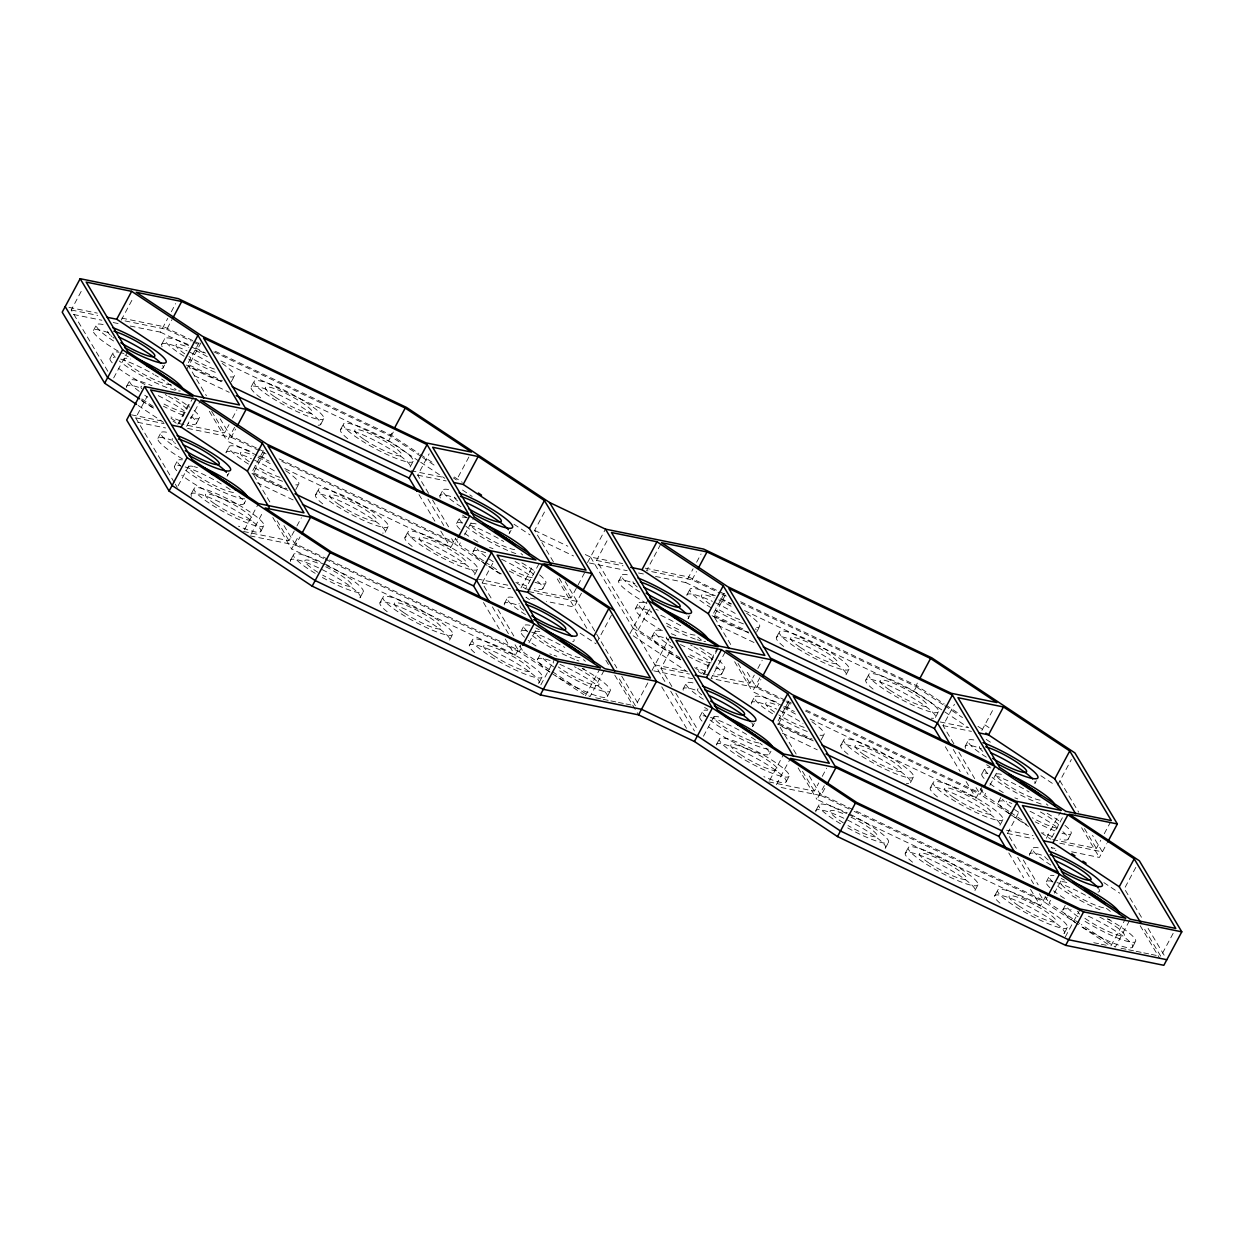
<?xml version="1.0" encoding="UTF-8"?>
<svg xmlns="http://www.w3.org/2000/svg" width="1244" height="1244" viewBox="0 0 1244 1244"><rect width="100%" height="100%" fill="white"/><g stroke="black" fill="none" stroke-linecap="round" stroke-linejoin="round"><path stroke-width="0.75" stroke-dasharray="5 3.75" d="M107.839 371.287L71.219 309.989L82.648 288.655M93.456 330.469L96.457 324.886M121.243 320.159L133.575 297.176M110.094 358.303L113.08 352.721M113.67 377.927L127.759 351.679M126.733 386.138L129.718 380.555M130.185 326.006L160.398 332.132L167.785 318.355M171.299 311.793L175.699 303.583M125.038 320.921L166.743 329.396L172.014 319.553M161.689 344.339L164.69 338.757A39.513 6.655 28.2 0 1 190.037 345.334M174.284 482.47L135.658 417.844L147.103 396.509M163.057 367.866L164.566 365.067M198.978 342.862L187.533 364.197L222.458 380.851M186.32 370.121L200.89 342.955M157.91 438.339L160.911 432.757M177.799 424.251L190.114 401.268M170.988 418.248L179.074 423.613L193.162 397.349M186.584 426.381L199.786 401.75M196.334 423.535L199.32 417.953M174.549 466.173L177.534 460.591M231.291 381.737L234.292 376.154M178.125 485.798L190.441 462.815M191.187 494.008L194.173 488.425M179.074 423.613L224.558 432.865L228.958 424.655M232.488 418.093L236.889 409.882M251.117 386.962L254.103 381.379M256.855 455.257L227.154 441.107L234.556 427.314M187.595 428.402L231.197 437.266L235.598 429.056M226.144 452.194L229.145 446.627M227.512 475.721L229.02 472.938M263.417 450.717L251.988 472.051L286.913 488.705M269.855 501.97L253.03 473.793L264.459 452.458M244.151 503.556L245.643 500.772M244.415 529.835L258.488 503.571M251.039 534.236L263.355 511.253M260.789 531.39L263.775 525.823A39.513 6.655 28.2 0 0 214.435 492.764A39.513 6.655 28.2 0 0 208.712 502.778A39.513 6.655 28.2 0 0 263.775 525.823M320.719 424.359L323.704 418.777A39.513 6.655 28.2 0 0 274.364 385.733A39.513 6.655 28.2 0 0 268.642 395.732A39.513 6.655 28.2 0 0 323.704 418.777M295.745 489.592L298.747 484.009M340.529 429.6L343.515 424.017M243.529 531.483L289.012 540.72L296.056 527.596M296.943 525.948L301.343 517.737M315.556 494.832L318.557 489.25M324.793 564.792L291.609 548.962L299.011 535.184M250.153 535.884L295.652 545.121L300.053 536.926M290.598 560.064L293.6 554.482M421.001 456.377L390.274 435.975L392.031 432.679M419.104 461.213L388.563 440.92L393.306 432.057M410.131 466.982L413.117 461.4A39.513 6.655 28.2 0 0 363.792 428.356A39.513 6.655 28.2 0 0 358.054 438.37A39.513 6.655 28.2 0 0 413.117 461.4M385.173 532.214L388.159 526.647A39.513 6.655 28.2 0 0 338.819 493.588A39.513 6.655 28.2 0 0 333.097 503.602A39.513 6.655 28.2 0 0 388.159 526.647M428.589 493.386L417.704 475.161L429.133 453.827M360.2 597.462L363.201 591.88M404.984 537.455L407.97 531.872M380.011 602.687L383.012 597.104M439.941 495.656L442.942 490.074M468.879 457.03L456.564 480.013L453.329 477.867M456.579 523.491L459.565 517.908M284.798 468.584L450.701 547.671L455.444 538.808M487.057 565.32L454.729 543.83L457.372 538.901M483.527 560.873L459.285 544.748L461.042 541.467M464.556 534.904L474.244 516.851M473.218 551.325L475.457 547.142M474.586 574.852L477.572 569.27A39.513 6.655 28.2 0 0 428.231 536.226A39.513 6.655 28.2 0 0 422.509 546.225A39.513 6.655 28.2 0 0 477.572 569.27M449.613 640.085L452.614 634.502A39.513 6.655 28.2 0 0 403.274 601.458A39.513 6.655 28.2 0 0 397.536 611.457A39.513 6.655 28.2 0 0 452.614 634.502M491.053 597.944L482.143 583.032L492.717 563.33M509.542 533.038L511.051 530.255M469.439 645.309L472.425 639.743M553.424 561.868L534.625 530.395L546.069 509.06M504.395 603.511L507.397 597.929M521.018 587.868L533.334 564.885M515.856 582.347L525.559 588.801L539.647 562.537M542.819 588.707L545.805 583.141M521.034 631.346L524.019 625.763M326.534 565.616L515.156 655.526L520.785 645.03M549.895 672.102L519.183 651.685L521.827 646.771M604.102 670.392L590.014 696.656L523.74 652.618L525.497 649.337M529.011 642.775L536.942 628.002M587.51 562.615L605.47 529.135M537.672 659.18L539.912 654.997M525.559 588.801L571.043 598.037L577.216 586.546M578.087 584.913L586.017 570.141M680.141 657.936L638.11 630.008L596.529 560.422L607.974 539.087M581.461 593.217L574.075 607.01L546.303 601.365M539.041 682.707L542.026 677.125A39.513 6.655 28.2 0 0 492.686 644.081A39.513 6.655 28.2 0 0 486.964 654.095A39.513 6.655 28.2 0 0 542.026 677.125M540.86 684.838L554.933 658.589M618.781 580.901L621.767 575.319M596.84 642.448L611.395 615.282M660.642 544.328L646.569 570.592L692.053 579.828L719.996 593.155M585.457 695.738L600.432 667.826M635.404 608.736L638.405 603.153M629.962 633.647L647.922 600.168M638.11 630.008L649.555 608.674M607.274 696.578L610.26 690.995M652.043 636.57L655.044 631.003M655.495 576.438L685.708 582.565L693.095 568.788M696.624 562.226L701.025 554.015M692.053 579.828L696.453 571.634M687.015 594.772L690 589.189M651.965 670.485L669.039 638.638M647.829 682.925L635.497 705.908L617.677 676.083M671.869 686.501L660.984 668.277L672.429 646.942M688.383 618.299L689.876 615.516M724.288 593.295L712.843 614.629L746.027 630.444M730.71 644.532L713.885 616.371L725.33 595.036M683.236 688.772L686.221 683.189M703.109 674.683L717.197 648.419M694.696 667.608L704.399 674.046L718.472 647.782M725.096 652.198L711.024 678.447L756.507 687.699L784.451 701.025M721.644 673.968L724.646 668.386M699.859 716.606L702.86 711.024M756.616 632.17L759.602 626.587M703.451 736.23L715.766 713.247M716.497 744.441L719.483 738.858M704.399 674.046L749.883 683.298L754.284 675.088M757.798 668.526L762.199 660.315M776.427 637.394L779.413 631.812M782.165 705.69L752.48 691.54L759.866 677.747M756.507 687.699L760.908 679.488M751.469 702.642L754.455 697.06M752.838 726.154L754.331 723.37M788.743 701.149L777.298 722.484L812.223 739.138M796.16 754.051L778.34 724.226L789.784 702.891M769.461 753.988L770.969 751.205M769.725 780.268L783.813 754.004M776.349 784.669L790.438 758.405M786.099 781.823L789.1 776.256A39.513 6.655 28.2 0 0 739.76 743.197A39.513 6.655 28.2 0 0 734.022 753.211A39.513 6.655 28.2 0 0 789.1 776.256M846.029 674.792L849.03 669.21A39.513 6.655 28.2 0 0 799.69 636.166A39.513 6.655 28.2 0 0 793.952 646.165A39.513 6.655 28.2 0 0 849.03 669.21M821.071 740.024L824.057 734.442M865.84 680.033L868.841 674.45M768.839 781.916L814.338 791.153L818.739 782.942M822.253 776.38L826.654 768.17M840.882 745.265L843.867 739.682M846.62 813.545L816.935 799.394L824.321 785.617M781.154 787.468L820.962 795.554L825.363 787.359M815.924 810.497L818.91 804.915A39.513 6.655 28.2 0 1 847.319 812.907M943.076 704.664L915.6 686.408L917.357 683.127M940.184 721.971L968.609 727.74L913.874 691.353L918.632 682.489M935.441 717.415L938.442 711.832A39.513 6.655 28.2 0 0 889.102 678.789A39.513 6.655 28.2 0 0 883.364 688.803A39.513 6.655 28.2 0 0 938.442 711.832M910.484 782.647L913.469 777.08A39.513 6.655 28.2 0 0 864.145 744.021A39.513 6.655 28.2 0 0 858.407 754.035A39.513 6.655 28.2 0 0 913.469 777.08M953.899 743.819L943.014 725.594L954.459 704.259M885.526 847.895L888.511 842.312M930.294 787.887L933.295 782.305M905.337 853.12L908.322 847.537M965.266 746.089L968.252 740.507M981.874 730.446L994.189 707.463M981.889 773.923L984.89 768.341M810.108 719.016L976.011 798.104L981.656 787.607M1009.148 813.592L980.054 794.263L982.682 789.334M1008.853 811.306L984.595 795.196L986.352 791.899M989.882 785.337L999.554 767.284M998.528 801.758L1000.767 797.575M999.896 825.285L1002.897 819.703A39.513 6.655 28.2 0 0 953.557 786.659A39.513 6.655 28.2 0 0 947.819 796.658A39.513 6.655 28.2 0 0 1002.897 819.703M974.938 890.517L977.924 884.935A39.513 6.655 28.2 0 0 928.599 851.891A39.513 6.655 28.2 0 0 922.861 861.89A39.513 6.655 28.2 0 0 977.924 884.935M1016.379 848.377L1007.469 833.464L1018.914 812.13M1036.361 780.688L1034.868 783.471A39.513 6.655 28.2 0 0 1033.717 780.143M994.749 895.758L997.735 890.175M1057.695 785.011L1071.379 759.493M1029.721 853.944L1032.707 848.361M1046.328 838.301L1060.417 812.037M1051.755 837.585L1064.957 812.97M1068.13 839.156L1071.131 833.573M1046.344 881.778L1049.345 876.196M848.361 814.385L1040.466 905.974L1045.224 897.111M1078.455 924.681L1044.509 902.133L1047.137 897.204M1079.761 923.452L1049.05 903.051L1050.807 899.77M1054.337 893.208L1062.252 878.435M1062.982 909.613L1065.222 905.43M1052.766 839.607L1096.368 848.47L1100.769 840.26M1104.283 833.698L1110.441 822.206M1071.613 851.798L1099.401 857.443L1106.787 843.65M1064.351 933.14L1067.352 927.558A39.513 6.655 28.2 0 0 1018.012 894.514A39.513 6.655 28.2 0 0 1012.274 904.528A39.513 6.655 28.2 0 0 1067.352 927.558M1065.299 936.919L1080.259 909.022M1135.834 867.348L1124.389 888.683L1142.163 918.43M1125.742 918.259L1110.783 946.171L1080.072 925.754M1129.412 920.824L1115.324 947.088L1081.378 924.525M1132.584 947.011L1135.585 941.428M1173.139 933.358L1160.823 956.341L1143.003 926.516M68.964 307.377L97.296 313.13M121.834 318.122L163.384 326.566L192.773 340.561M71.219 309.989L97.747 315.385M73.536 314.483L101.852 320.237M113.188 322.538L118.849 323.689M411.064 470.761L445.181 477.696M131.491 414.843L161.129 420.861M135.658 417.844L164.099 423.629M417.704 475.161L446.129 480.946M137.773 422.307L165.545 427.952M585.271 554.544L590.511 557.032L622.606 563.563M645.263 568.166L688.694 576.998L718.083 590.993M596.529 560.422L623.057 565.818M589.407 563.003L627.178 570.669M638.499 572.971L644.159 574.137M477.416 579.004L507.739 585.178M528.918 591.631L577.076 601.427M482.143 583.032L510.584 588.801M535.184 599.095L525.917 597.213L530.706 600.401M654.966 664.902L686.455 671.293M660.984 668.277L689.409 674.061M943.014 725.594L971.44 731.379M653.815 670.858L692.721 678.757M595.705 697.806L601.381 698.972M603.278 699.346L608.969 700.512M610.866 700.885L616.542 702.051M618.439 702.44L624.13 703.591M626.027 703.98L631.719 705.13M1006.52 830.214L1033.064 835.61M1059.795 843.199L1102.386 851.86L1092.512 835.346M1007.469 833.464L1033.997 838.86M1054.943 848.408L1051.242 847.646L1056.016 850.834M1093.725 942.703L1099.416 943.854M1101.298 944.243L1106.989 945.393M1121.015 948.239L1126.706 949.405M1128.603 949.778L1134.279 950.945M1136.176 951.333L1141.868 952.484M1143.765 952.873L1149.44 954.024M1151.338 954.412L1157.029 955.563M194.499 341.385L201.419 344.681M215.243 351.274L391.549 435.338L418.886 453.485M719.809 591.817L725.003 594.29M740.553 601.707L916.875 685.771L944.196 703.917M166.743 329.396L191.187 341.058M192.929 341.882L199.926 345.226M213.89 351.881L390.274 435.975M721.738 593.994L726.978 596.482M740.957 603.153L915.6 686.408M160.398 332.132L189.772 346.143M191.498 346.967L205.338 353.56M220.888 360.978L388.563 440.92M685.708 582.565L713.372 595.752M720.276 599.048L730.648 603.993M744.487 610.586L913.874 691.353M534.625 530.395L567.808 546.209M221.759 381.752L188.575 365.938L206.395 395.763M713.885 616.371L748.81 633.025M540.362 540.145L573.546 555.959M194.313 375.672L229.238 392.327M717.881 625.281L754.548 642.759M256.342 448.011L230.156 435.524L220.25 418.948M258.099 448.851L265.081 452.178M279.045 458.834L453.687 542.089L450.717 537.113M785.151 700.108L755.466 685.957L745.576 669.381M786.908 700.947L792.148 703.435M806.112 710.106L979.012 792.521L976.042 787.561M231.197 437.266L266.123 453.92M281.844 461.4L454.729 543.83M786.192 701.849L791.433 704.353M805.412 711.008L980.054 794.263M258.596 456.097L269.077 461.089M783.907 706.53L794.387 711.521M253.03 473.793L287.955 490.447M778.34 724.226L813.265 740.88M257.01 482.703L293.693 500.197M782.336 733.136L817.261 749.79M327.794 559.209L294.61 543.379L283.71 525.155M329.536 560.033L518.142 649.959L514.192 643.319M295.652 545.121L323.58 558.447M325.337 559.271L519.183 651.685M820.962 795.554L852.404 810.544M854.146 811.383L1044.509 902.133M984.875 724.863L991.499 729.264M945.813 704.99L960.275 714.6M977.955 726.356L984.393 730.632M944.694 705.737L962.483 717.555M986.212 739.418L992.65 743.679M1040.87 775.727L1053.73 784.28M1010.47 812.379L1025.009 822.035M1041.181 832.78L1050.885 839.234M1010.766 814.68L1028.539 826.482M1103.863 882.618L1119.802 893.208M420.488 454.558L434.949 464.167M454.247 476.996L462.286 482.33M422.602 457.45L437.157 467.122M420.705 462.27L444.823 478.302M462.504 490.043L472.16 496.449M513.943 524.222L530.022 534.904M632.947 628.064L680.795 659.849M698.335 671.511L701.523 673.626M633.149 635.762L687.372 671.791M485.144 561.946L499.699 571.602M488.674 566.393L501.612 574.977M580.139 633.243L596.078 643.832M141.894 398.904L153.214 406.43M141.116 399.884L153.883 408.359M173.009 421.078L176.197 423.193M551.512 673.175L583.856 694.65M138.131 405.466L163.648 422.416M1059.935 780.828L1078.704 812.208M1148.088 928.335L1164.866 956.418M1084.488 828.597L1096.368 848.47M1081.627 827.711L1099.401 857.443M1140.157 925.66L1159.906 958.689M958.86 752.107L974.69 778.62M980.63 788.556L984.595 795.196M1023.314 859.977L1038.165 884.826M1045.084 896.426L1049.05 903.051M953.262 749.448L968.112 774.297M1017.716 857.303L1033.562 883.815M1039.502 893.752L1043.467 900.392L819.92 793.812L808.04 773.939M945.331 746.742L960.181 771.591M966.121 781.543L976.011 798.104M1008.791 852.949L1023.641 877.798M1030.576 889.398L1040.466 905.974M738.003 663.41L749.883 683.298M802.458 771.28L814.338 791.153M734.66 661.715L752.48 691.54M798.119 767.921L816.935 799.394M675.834 693.141L697.62 729.59M590.511 557.032L665.82 683.065M670.687 691.197L694.447 730.974M661.746 686.843L686.517 728.3M565.227 581.601L616.853 667.997M621.72 676.161L639.54 705.986M559.162 578.149L571.043 598.037M557.296 578.927L587.059 628.733M605.859 660.206L609.824 666.831M614.769 675.119L638.53 714.865M432.554 500.026L449.379 528.187M455.32 538.123L459.285 544.748M497.989 609.544L513.834 636.042M519.774 645.994L523.74 652.618M427.952 499.015L443.797 525.528M492.406 606.87L509.231 635.046M419.01 494.646L434.856 521.158M440.796 531.11L450.701 547.671M483.465 602.516L499.31 629.029M505.251 638.965L515.156 655.526M211.698 411.313L224.558 432.865M277.132 520.832L289.012 540.72M209.334 411.282L227.154 441.107M272.809 517.488L291.609 548.962M175.264 484.118L177.254 487.43M746.587 613.261A39.513 6.655 28.2 0 1 755.512 627.349M743.399 623.866A39.513 6.655 28.2 0 1 713.947 609.42M711.35 607.881A39.513 6.655 28.2 0 1 689.907 589.407A39.513 6.655 28.2 0 1 715.347 595.767M720.882 598.38A39.513 6.655 28.2 0 1 731.519 603.978M811.912 721.722A39.513 6.655 28.2 0 1 819.423 735.142M807.263 731.503A39.513 6.655 28.2 0 1 778.402 717.29M772.555 713.729A39.513 6.655 28.2 0 1 754.517 696.951A39.513 6.655 28.2 0 1 779.801 703.622M785.337 706.25A39.513 6.655 28.2 0 1 792.801 710.106M850.429 814.431A39.513 6.655 28.2 0 1 888.62 842.032A39.513 6.655 28.2 0 1 847.009 827.524M840.509 823.761A39.513 6.655 28.2 0 1 818.941 804.884M325.119 563.998A39.513 6.655 28.2 0 1 363.248 591.755A39.513 6.655 28.2 0 1 319.926 576.112M315.198 573.328A39.513 6.655 28.2 0 1 293.615 554.435A39.513 6.655 28.2 0 1 321.994 562.475M285.731 470.698A39.513 6.655 28.2 0 1 294.097 484.709M282.543 481.304A39.513 6.655 28.2 0 1 253.076 466.858M248.458 464.059A39.513 6.655 28.2 0 1 229.052 446.798A39.513 6.655 28.2 0 1 252.719 452.396M260.012 455.817A39.513 6.655 28.2 0 1 267.491 459.674M325.741 566.766A26.653 4.494 28.2 0 1 351.928 585.675A26.653 4.494 28.2 0 1 322.678 575.148M317.951 572.333A26.653 4.494 28.2 0 1 304.858 560.686A26.653 4.494 28.2 0 1 320.828 564.465M233.499 492.468A26.653 4.494 28.2 0 1 200.408 477.494A26.653 4.494 28.2 0 1 192.898 466.36M193.893 466.593A26.653 4.494 28.2 0 1 197.438 467.651M175.482 443.61A26.653 4.494 28.2 0 1 174.673 442.88M173.958 442.18A26.653 4.494 28.2 0 1 173.367 441.527M172.512 440.392A26.653 4.494 28.2 0 1 172.465 438.572M523.911 610.384A26.653 4.494 28.2 0 1 519.308 603.573M579.984 657.641A26.653 4.494 28.2 0 1 544.794 641.298A26.653 4.494 28.2 0 1 542.664 632.418M577.854 668.494A26.653 4.494 28.2 0 1 596.607 685.475A26.653 4.494 28.2 0 1 558.276 666.908M553.72 663.036A26.653 4.494 28.2 0 1 553.113 662.383M574.495 666.722A26.653 4.494 28.2 0 1 576.174 667.593M280.102 477.369A26.653 4.494 28.2 0 1 255.036 465.411M249.235 461.695A26.653 4.494 28.2 0 1 253.263 455.273M257.99 457.326A26.653 4.494 28.2 0 1 272.856 465.225M457.512 500.928A26.653 4.494 28.2 0 1 454.278 496.123M514.721 549.692A26.653 4.494 28.2 0 1 480.339 533.427A26.653 4.494 28.2 0 1 477.027 524.191M532.152 577.62A26.653 4.494 28.2 0 1 508.609 568.244M515.063 561.542A26.653 4.494 28.2 0 1 533.349 574.355M184.874 412.339A26.653 4.494 28.2 0 1 162.124 403.072M141.692 388.75A26.653 4.494 28.2 0 1 141.629 386.2M165.234 394.55A26.653 4.494 28.2 0 1 166.914 395.452M168.578 396.354A26.653 4.494 28.2 0 1 186.864 409.167M171.128 384.303A26.653 4.494 28.2 0 1 137.446 370.572A26.653 4.494 28.2 0 1 130.542 359.018M114.075 338.197A26.653 4.494 28.2 0 1 112.971 337.342M111.944 336.533A26.653 4.494 28.2 0 1 111.027 335.756M110.218 335.009A26.653 4.494 28.2 0 1 107.668 331.246M214.388 369.095A26.653 4.494 28.2 0 1 189.041 356.608M184.781 353.825A26.653 4.494 28.2 0 1 188.808 347.418M195.168 350.233A26.653 4.494 28.2 0 1 208.401 357.355M739.713 619.528A26.653 4.494 28.2 0 1 715.891 607.989M710.106 604.257A26.653 4.494 28.2 0 1 714.134 597.851M718.845 599.903A26.653 4.494 28.2 0 1 733.711 607.787M982.838 751.36A26.653 4.494 28.2 0 1 979.868 748.142M979.619 747.66A26.653 4.494 28.2 0 1 979.588 746.556M1040.046 800.125A26.653 4.494 28.2 0 1 1004.981 783.409A26.653 4.494 28.2 0 1 1003.519 774.981M1057.478 828.053A26.653 4.494 28.2 0 1 1032.256 817.774M1040.388 811.974A26.653 4.494 28.2 0 1 1059.142 825.378M710.993 662.865A26.653 4.494 28.2 0 1 687.45 653.504M670.532 642.635A26.653 4.494 28.2 0 1 669.614 641.857M668.806 641.111A26.653 4.494 28.2 0 1 666.955 636.633M690.544 644.983A26.653 4.494 28.2 0 1 692.239 645.885M693.903 646.787A26.653 4.494 28.2 0 1 712.174 659.615M695.054 635.062A26.653 4.494 28.2 0 1 664.296 621.953M651.467 612.592A26.653 4.494 28.2 0 1 649.974 608.969M655.852 609.451A26.653 4.494 28.2 0 1 658.309 610.229M637.27 586.966A26.653 4.494 28.2 0 1 634.829 584.758M634.222 584.105A26.653 4.494 28.2 0 1 632.994 581.679M804.153 727.382A26.653 4.494 28.2 0 1 778.806 714.911M774.561 712.128A26.653 4.494 28.2 0 1 778.588 705.706M783.3 707.758A26.653 4.494 28.2 0 1 796.58 714.709M758.809 742.901A26.653 4.494 28.2 0 1 723.619 726.543A26.653 4.494 28.2 0 1 721.489 717.664M701.725 694.821A26.653 4.494 28.2 0 1 698.677 691.959M698.195 691.369A26.653 4.494 28.2 0 1 698.133 688.834M1048.21 860.008A26.653 4.494 28.2 0 1 1045.084 853.897M1103.599 907.825A26.653 4.494 28.2 0 1 1069.436 891.264A26.653 4.494 28.2 0 1 1066.792 882.494M1099.805 917.155A26.653 4.494 28.2 0 1 1122.617 935.939A26.653 4.494 28.2 0 1 1083.602 917.341M1079.745 914.153A26.653 4.494 28.2 0 1 1078.439 912.816M1077.584 911.681A26.653 4.494 28.2 0 1 1077.335 911.183M851.067 817.199A26.653 4.494 28.2 0 1 877.253 836.108A26.653 4.494 28.2 0 1 848.004 825.581M843.261 822.766A26.653 4.494 28.2 0 1 830.168 811.119A26.653 4.494 28.2 0 1 846.138 814.898M222.147 363.435A39.513 6.655 28.2 0 1 229.642 376.839M215.305 372.345A39.513 6.655 28.2 0 1 188.621 358.987M184.003 356.204A39.513 6.655 28.2 0 1 164.674 338.772M195.557 347.947A39.513 6.655 28.2 0 1 205.509 353.156M180.256 390.989A39.513 6.655 28.2 0 1 178.607 390.88M175.233 390.243A39.513 6.655 28.2 0 1 119.284 360.962M115.257 357.261A39.513 6.655 28.2 0 1 119.066 352.27M121.259 352.783A39.513 6.655 28.2 0 1 123.933 353.56M113.577 340.949A39.513 6.655 28.2 0 1 104.62 324.948M194.126 410.551A39.513 6.655 28.2 0 1 190.239 417.642M183.117 415.232A39.513 6.655 28.2 0 1 163.462 406.228M147.818 397.24A39.513 6.655 28.2 0 1 144.739 395.234M139.25 391.393A39.513 6.655 28.2 0 1 146.512 383.51M148.705 384.38A39.513 6.655 28.2 0 1 151.986 385.749M174.626 397.287A39.513 6.655 28.2 0 1 189.974 407.254M539.616 574.899A39.513 6.655 28.2 0 1 534.967 582.301M529.602 580.419A39.513 6.655 28.2 0 1 507.692 570.218M493.324 561.79A39.513 6.655 28.2 0 1 488.348 558.463M485.735 556.581A39.513 6.655 28.2 0 1 477.183 548.853M489.545 547.407A39.513 6.655 28.2 0 1 493.013 548.682M521.874 562.894A39.513 6.655 28.2 0 1 534.687 571.136M461.042 506.743A39.513 6.655 28.2 0 1 448.913 489.623M515.84 553.627A39.513 6.655 28.2 0 1 465.769 526.15M462.146 522.869A39.513 6.655 28.2 0 1 467.744 517.971M582.161 668.386A39.513 6.655 28.2 0 1 608.16 691.851A39.513 6.655 28.2 0 1 557.779 669.661M553.673 666.924A39.513 6.655 28.2 0 1 541.093 655.915M549.739 653.909A39.513 6.655 28.2 0 1 551.496 654.437M554 655.277A39.513 6.655 28.2 0 1 556.861 656.319M525.497 614.614A39.513 6.655 28.2 0 1 515.56 597.991M578.927 660.999A39.513 6.655 28.2 0 1 576.827 660.222M574.65 659.351A39.513 6.655 28.2 0 1 530.224 634.005M527.658 631.765A39.513 6.655 28.2 0 1 530.006 625.312M179.012 449.426A39.513 6.655 28.2 0 1 169.993 433.067M244.602 498.86A39.513 6.655 28.2 0 1 184.75 469.641M181.064 466.469A39.513 6.655 28.2 0 1 182.184 459.891M703.342 699.237A39.513 6.655 28.2 0 1 695.303 683.5M768.372 749.183A39.513 6.655 28.2 0 1 710.06 720.074M706.483 717.01A39.513 6.655 28.2 0 1 707.494 710.324M1107.487 918.818A39.513 6.655 28.2 0 1 1133.471 942.299A39.513 6.655 28.2 0 1 1083.104 920.094M1078.128 916.75A39.513 6.655 28.2 0 1 1066.403 906.347M1050.807 865.046A39.513 6.655 28.2 0 1 1040.886 848.424M1099.96 909.784A39.513 6.655 28.2 0 1 1057.042 885.65M1052.968 882.198A39.513 6.655 28.2 0 1 1053.979 875.512M1064.926 825.332A39.513 6.655 28.2 0 1 1062.034 833.262M1054.912 830.852A39.513 6.655 28.2 0 1 1035.272 821.849M1018.649 812.223A39.513 6.655 28.2 0 1 1013.673 808.895M1011.061 807.014A39.513 6.655 28.2 0 1 1002.493 799.286M1014.855 797.839A39.513 6.655 28.2 0 1 1017.732 798.897M1047.184 813.327A39.513 6.655 28.2 0 1 1060.012 821.584M986.352 757.176A39.513 6.655 28.2 0 1 977.349 740.818M1041.15 804.059A39.513 6.655 28.2 0 1 992.09 777.391M987.472 773.302A39.513 6.655 28.2 0 1 990.862 767.89M718.441 660.144A39.513 6.655 28.2 0 1 715.549 668.075M708.427 665.664A39.513 6.655 28.2 0 1 686.533 655.464M673.144 647.673A39.513 6.655 28.2 0 1 663.207 631.066M671.247 633.709A39.513 6.655 28.2 0 1 677.296 636.197M699.937 647.72A39.513 6.655 28.2 0 1 713.527 656.397M639.867 592.004A39.513 6.655 28.2 0 1 629.946 575.381M705.581 641.422A39.513 6.655 28.2 0 1 703.917 641.329M700.543 640.676A39.513 6.655 28.2 0 1 697.169 639.711M695.287 639.105A39.513 6.655 28.2 0 1 666.504 625.779M656.505 619.839A39.513 6.655 28.2 0 1 647.486 603.48M662.368 630.708A39.513 6.655 28.2 0 1 635.746 610.882A39.513 6.655 28.2 0 1 651.623 611.457M660.751 615.313A39.513 6.655 28.2 0 1 683.671 627.442M697.806 637.083A39.513 6.655 28.2 0 1 701.492 640.24M687.948 615.982A39.513 6.655 28.2 0 1 687.885 618.781M646.88 603.527A39.513 6.655 28.2 0 1 619.217 583.218A39.513 6.655 28.2 0 1 634.984 583.623M716.451 666.566A39.513 6.655 28.2 0 1 713.465 673.906M705.441 671.247A39.513 6.655 28.2 0 1 696.298 667.406M680.141 659.196A39.513 6.655 28.2 0 1 652.478 638.887A39.513 6.655 28.2 0 1 668.246 639.292M680.452 644.579A39.513 6.655 28.2 0 1 709.5 661.248M1003.239 792.599A39.513 6.655 28.2 0 1 996.91 788.603M994.049 786.643A39.513 6.655 28.2 0 1 989.104 782.974M984.066 778.449A39.513 6.655 28.2 0 1 987.876 773.473M995.231 775.587A39.513 6.655 28.2 0 1 1029.052 791.962M1046.297 803.919A39.513 6.655 28.2 0 1 1047.977 805.428M989.96 766.755A39.513 6.655 28.2 0 1 986.616 764.765M965.702 748.39A39.513 6.655 28.2 0 1 981.469 748.81M1062.936 831.754A39.513 6.655 28.2 0 1 1059.95 839.094M1051.926 836.434A39.513 6.655 28.2 0 1 1042.783 832.578M1026.627 824.368A39.513 6.655 28.2 0 1 1013.549 816.437M1010.672 814.478A39.513 6.655 28.2 0 1 1006.707 801.82M1009.179 802.535A39.513 6.655 28.2 0 1 1011.87 803.422M1030.048 811.275A39.513 6.655 28.2 0 1 1055.985 826.436M1109.975 919.627A39.513 6.655 28.2 0 1 1107.782 919.114M1064.46 898.463A39.513 6.655 28.2 0 1 1053.559 890.844M1049.874 887.672A39.513 6.655 28.2 0 1 1052.331 881.327M1056.996 882.556A39.513 6.655 28.2 0 1 1090.133 897.857M1106.414 908.338A39.513 6.655 28.2 0 1 1110.752 911.774M1098.887 889.025A39.513 6.655 28.2 0 1 1097.986 892.119M1064.553 880.177A39.513 6.655 28.2 0 1 1061.21 878.419M1029.721 855.359A39.513 6.655 28.2 0 1 1043.047 855.608M1088.329 916.19A39.513 6.655 28.2 0 1 1132.522 947.104A39.513 6.655 28.2 0 1 1081.083 926.298M1075.127 922.333A39.513 6.655 28.2 0 1 1071.162 909.675M765.946 748.111A39.513 6.655 28.2 0 1 753.289 751.283A39.513 6.655 28.2 0 1 707.074 725.656M702.036 721.131A39.513 6.655 28.2 0 1 705.846 716.155M710.511 717.384A39.513 6.655 28.2 0 1 748.126 735.313M751.36 737.319A39.513 6.655 28.2 0 1 757.316 741.268M759.928 743.166A39.513 6.655 28.2 0 1 762.261 744.938M751.687 722.826A39.513 6.655 28.2 0 1 752.34 726.636M707.929 709.438A39.513 6.655 28.2 0 1 704.571 707.447M683.236 690.187A39.513 6.655 28.2 0 1 696.562 690.436M716.342 745.078A39.513 6.655 28.2 0 1 747.006 753.46A39.513 6.655 28.2 0 1 785.213 778.837A39.513 6.655 28.2 0 1 763.847 776.629M999.943 903.144A39.513 6.655 28.2 0 1 1023.159 903.75A39.513 6.655 28.2 0 1 1063.853 933.622M847.444 820.014A39.513 6.655 28.2 0 1 882.991 848.766M815.909 811.912A39.513 6.655 28.2 0 1 844.334 818.49M912.536 862.185A39.513 6.655 28.2 0 1 932.036 860.319A39.513 6.655 28.2 0 1 974.441 890.999M937.509 796.938A39.513 6.655 28.2 0 1 956.994 795.072A39.513 6.655 28.2 0 1 999.414 825.752M810.419 739.247A39.513 6.655 28.2 0 1 777.282 723.961M751.469 704.057A39.513 6.655 28.2 0 1 776.816 709.204M779.879 710.635A39.513 6.655 28.2 0 1 802.971 723.355M848.081 754.315A39.513 6.655 28.2 0 1 850.647 745.762A39.513 6.655 28.2 0 1 896.426 768.621A39.513 6.655 28.2 0 1 906.394 783.425M873.055 689.083A39.513 6.655 28.2 0 1 875.605 680.53A39.513 6.655 28.2 0 1 921.384 703.389A39.513 6.655 28.2 0 1 931.352 718.192M748.437 632.107A39.513 6.655 28.2 0 1 711.708 615.453M686.859 595.409A39.513 6.655 28.2 0 1 712.361 601.334M715.424 602.765A39.513 6.655 28.2 0 1 735.266 613.479M755.466 628.826A39.513 6.655 28.2 0 1 756.181 629.853M783.642 646.46A39.513 6.655 28.2 0 1 804.837 645.403A39.513 6.655 28.2 0 1 844.692 675.57M238.957 496.154A39.513 6.655 28.2 0 1 229.409 501.394A39.513 6.655 28.2 0 1 181.748 475.224M176.71 470.698A39.513 6.655 28.2 0 1 180.52 465.707M185.185 466.951A39.513 6.655 28.2 0 1 222.8 484.88M226.05 486.886A39.513 6.655 28.2 0 1 232.006 490.836M227.528 474.306A39.513 6.655 28.2 0 1 227.03 476.203M182.604 459.005A39.513 6.655 28.2 0 1 158.346 440.64A39.513 6.655 28.2 0 1 171.252 440.003M191.016 494.646A39.513 6.655 28.2 0 1 221.696 503.027A39.513 6.655 28.2 0 1 259.903 528.405A39.513 6.655 28.2 0 1 238.521 526.196M191.607 496.309A39.513 6.655 28.2 0 1 191.172 495.423M584.664 669.194A39.513 6.655 28.2 0 1 582.456 668.681M536.055 646.025A39.513 6.655 28.2 0 1 528.249 640.411M524.548 637.239A39.513 6.655 28.2 0 1 527.005 630.895M531.67 632.123A39.513 6.655 28.2 0 1 564.823 647.424M583.42 659.678A39.513 6.655 28.2 0 1 585.442 661.341M574.013 639.494A39.513 6.655 28.2 0 1 572.66 641.671M539.227 629.744A39.513 6.655 28.2 0 1 535.884 627.987M504.395 604.926A39.513 6.655 28.2 0 1 520.598 606.232M559.924 664.374A39.513 6.655 28.2 0 1 607.352 696.407A39.513 6.655 28.2 0 1 555.773 675.865M549.817 671.9A39.513 6.655 28.2 0 1 550.999 660.844M477.929 542.166A39.513 6.655 28.2 0 1 471.6 538.17M468.724 536.211A39.513 6.655 28.2 0 1 463.794 532.541M460.093 529.369A39.513 6.655 28.2 0 1 462.55 523.024M469.921 525.155A39.513 6.655 28.2 0 1 503.742 541.529M520.987 553.487A39.513 6.655 28.2 0 1 522.667 554.995M509.558 531.623A39.513 6.655 28.2 0 1 509.06 533.52M466.904 517.628A39.513 6.655 28.2 0 1 462.395 515M440.376 497.958A39.513 6.655 28.2 0 1 456.159 498.362M537.61 581.321A39.513 6.655 28.2 0 1 534.64 588.645M526.616 586.002A39.513 6.655 28.2 0 1 517.473 582.145M501.301 573.935A39.513 6.655 28.2 0 1 488.239 566.004M485.362 564.045A39.513 6.655 28.2 0 1 486.544 552.989M501.627 559.318A39.513 6.655 28.2 0 1 530.675 575.988M191.125 416.134A39.513 6.655 28.2 0 1 188.155 423.473M180.131 420.814A39.513 6.655 28.2 0 1 170.988 416.973M153.681 408.11A39.513 6.655 28.2 0 1 141.754 400.817M126.717 387.553A39.513 6.655 28.2 0 1 140.059 387.817M158.252 395.654A39.513 6.655 28.2 0 1 184.174 410.815M162.637 365.549A39.513 6.655 28.2 0 1 161.736 368.644M128.287 356.701A39.513 6.655 28.2 0 1 124.944 354.944M118.149 351.15A39.513 6.655 28.2 0 1 93.611 332.272A39.513 6.655 28.2 0 1 109.674 333.19M144.926 384.536A39.513 6.655 28.2 0 1 117.309 367.369M112.271 362.844A39.513 6.655 28.2 0 1 114.184 357.541M120.73 359.081A39.513 6.655 28.2 0 1 153.883 374.382M155.002 375.019A39.513 6.655 28.2 0 1 158.346 377.01M161.596 379.031A39.513 6.655 28.2 0 1 164.674 381.022M167.551 382.981A39.513 6.655 28.2 0 1 176.181 389.807M260.649 397.8A39.513 6.655 28.2 0 1 258.519 386.837A39.513 6.655 28.2 0 1 303.66 408.359A39.513 6.655 28.2 0 1 318.184 425.23M220.655 380.959A39.513 6.655 28.2 0 1 186.382 365.021M162.124 346.656A39.513 6.655 28.2 0 1 161.689 345.754M161.533 344.977A39.513 6.655 28.2 0 1 187.035 350.901M190.099 352.332A39.513 6.655 28.2 0 1 209.956 363.046M347.729 438.65A39.513 6.655 28.2 0 1 368.939 437.593A39.513 6.655 28.2 0 1 408.794 467.76M412.184 546.505A39.513 6.655 28.2 0 1 431.668 544.639A39.513 6.655 28.2 0 1 474.088 575.319M285.109 488.814A39.513 6.655 28.2 0 1 251.972 473.529M225.988 452.832A39.513 6.655 28.2 0 1 251.49 458.772M254.553 460.202A39.513 6.655 28.2 0 1 274.411 470.901M322.771 503.882A39.513 6.655 28.2 0 1 324.513 495.096A39.513 6.655 28.2 0 1 369.126 516.882A39.513 6.655 28.2 0 1 382.623 533.085M474.633 652.711A39.513 6.655 28.2 0 1 499.575 654.142A39.513 6.655 28.2 0 1 537.703 683.485M322.118 569.581A39.513 6.655 28.2 0 1 357.666 598.333M290.598 561.479A39.513 6.655 28.2 0 1 319.008 568.057M387.226 611.753A39.513 6.655 28.2 0 1 406.71 609.887A39.513 6.655 28.2 0 1 449.131 640.551M404.005 612.779A26.653 4.494 28.2 0 0 441.278 628.453A26.653 4.494 28.2 0 0 408.156 606.186A26.653 4.494 28.2 0 0 404.005 612.779M493.417 655.417A26.653 4.494 28.2 0 0 530.69 671.076A26.653 4.494 28.2 0 0 497.569 648.808A26.653 4.494 28.2 0 0 493.417 655.417M215.165 504.1A26.653 4.494 28.2 0 0 252.439 519.759A26.653 4.494 28.2 0 0 219.317 497.491A26.653 4.494 28.2 0 0 215.165 504.1M428.962 547.547A26.653 4.494 28.2 0 0 466.236 563.221A26.653 4.494 28.2 0 0 433.114 540.953A26.653 4.494 28.2 0 0 428.962 547.547M339.55 504.924A26.653 4.494 28.2 0 0 376.823 520.583A26.653 4.494 28.2 0 0 343.702 498.315A26.653 4.494 28.2 0 0 339.55 504.924M364.508 439.692A26.653 4.494 28.2 0 0 401.781 455.351A26.653 4.494 28.2 0 0 368.659 433.083A26.653 4.494 28.2 0 0 364.508 439.692M275.095 397.069A26.653 4.494 28.2 0 0 312.368 412.728A26.653 4.494 28.2 0 0 279.247 390.46A26.653 4.494 28.2 0 0 275.095 397.069M889.833 690.125A26.653 4.494 28.2 0 0 927.107 705.783A26.653 4.494 28.2 0 0 893.969 683.516A26.653 4.494 28.2 0 0 889.833 690.125M800.421 647.502A26.653 4.494 28.2 0 0 837.694 663.161A26.653 4.494 28.2 0 0 804.557 640.893A26.653 4.494 28.2 0 0 800.421 647.502M954.288 797.979A26.653 4.494 28.2 0 0 991.561 813.654A26.653 4.494 28.2 0 0 958.424 791.386A26.653 4.494 28.2 0 0 954.288 797.979M864.86 755.357A26.653 4.494 28.2 0 0 902.149 771.016A26.653 4.494 28.2 0 0 869.012 748.748A26.653 4.494 28.2 0 0 864.86 755.357M740.491 754.533A26.653 4.494 28.2 0 0 777.764 770.192A26.653 4.494 28.2 0 0 744.627 747.924A26.653 4.494 28.2 0 0 740.491 754.533M929.315 863.227A26.653 4.494 28.2 0 0 966.604 878.886A26.653 4.494 28.2 0 0 933.466 856.618A26.653 4.494 28.2 0 0 929.315 863.227M1018.743 905.85A26.653 4.494 28.2 0 0 1056.016 921.509A26.653 4.494 28.2 0 0 1022.879 899.241A26.653 4.494 28.2 0 0 1018.743 905.85"/><path stroke-width="1.5" d="M1107.673 842.017L1117.345 823.963L1074.909 752.931L931.834 657.858L703.669 549.086L605.47 529.135L549.584 502.498L406.508 407.426L178.343 298.653L80.16 278.703L62.2 312.182L104.651 383.214L136.529 404.409M107.217 317.313L116.703 319.226L131.662 291.329L197.936 335.367L239.532 404.953L194.033 395.716L127.759 351.679L86.178 282.093L131.662 291.329M104.651 383.214L122.596 349.735L80.16 278.703M172.9 317.92L181.702 301.499L405.233 408.063L471.523 452.101L426.023 442.864L202.492 336.3L136.202 292.262L181.702 301.499M122.596 349.735L192.758 396.354L144.599 386.557L126.655 420.037L169.091 491.069L312.166 586.142L540.331 694.914L638.53 714.865L694.416 741.502L837.492 836.574L1065.657 945.347L1163.84 965.297L1181.8 931.818L1139.349 860.786L1069.187 814.167L1117.345 823.963M203.767 398.064L182.977 363.264L197.936 335.367M171.672 425.168L181.157 427.096L196.117 399.184L262.391 443.237L303.971 512.823L258.488 503.571L192.214 459.534L150.633 389.947L196.117 399.184M169.091 491.069L187.051 457.59L144.599 386.557M237.355 425.775L246.156 409.354L469.688 515.933L535.977 559.971L490.478 550.719L266.947 444.155L200.657 400.117L246.156 409.354M269.217 507.583L247.432 471.134L262.391 443.237M301.81 533.629L310.611 517.224L534.142 623.788L600.432 667.826L554.933 658.589L331.402 552.009L265.112 507.972L310.611 517.224M394.675 427.765L405.233 408.063M312.166 586.142L330.127 552.647L187.051 457.59M417.035 491.333L409.12 478.085L427.065 444.606L203.534 338.026L245.115 407.628L468.646 514.192L427.065 444.606M453.702 482.485L463.188 484.414L478.147 456.517L544.421 500.554L586.017 570.141L540.518 560.888L474.244 516.851L432.663 447.265L478.147 456.517M458.258 537.268L469.688 515.933M480.495 597.54L473.575 585.94L491.52 552.46L267.989 445.896L309.569 515.482L533.101 622.047L491.52 552.46M551.247 564.9L529.462 528.451L544.421 500.554M516.26 589.967L527.643 592.268L542.602 564.372L608.876 608.409L650.457 677.996L604.973 668.759L538.699 624.721L497.118 555.119L542.602 564.372M522.698 645.123L534.142 623.788M583.234 589.936L592.035 573.515L543.877 563.734L614.038 610.353M540.331 694.914L558.292 661.435L656.49 681.385L712.361 708.023L855.437 803.08L1083.602 911.868L1181.8 931.818M614.707 671.107L593.917 636.306L608.876 608.409M630.646 567.357L642.013 569.659L656.972 541.762L723.262 585.8L764.842 655.386L719.359 646.149L653.069 602.112L611.488 532.525L656.972 541.762M698.211 568.352L707.012 551.932L930.559 658.496L996.833 702.533L951.349 693.297L727.802 586.733L661.528 542.695L707.012 551.932M638.53 714.865L656.49 681.385L549.584 502.498M729.093 648.497L708.303 613.712L723.262 585.8M695.101 675.212L706.468 677.529L721.427 649.632L787.716 693.67L829.297 763.256L783.813 754.004L717.524 709.966L675.943 640.38L721.427 649.632M694.416 741.502L712.361 708.023L605.47 529.135M762.665 676.207L771.467 659.802L995.013 766.366L1061.287 810.404L1015.804 801.152L792.257 694.587L725.983 650.55L771.467 659.802M793.548 756.368L772.757 721.567L787.716 693.67M827.12 784.062L835.921 767.657L1059.468 874.221L1125.742 918.259L1080.259 909.022L856.712 802.458L790.438 758.405L835.921 767.657M920 678.198L930.559 658.496M837.492 836.574L855.437 803.08M941.366 740.118L934.431 728.517L952.391 695.038L728.844 588.474L770.425 658.06L993.972 764.625L952.391 695.038M1003.457 706.95L957.973 697.697L999.554 767.284L1065.844 811.321L1111.327 820.574L1069.747 750.987L1003.457 706.95L988.498 734.846L979.028 732.918M984.455 786.053L995.013 766.366M1006.8 849.636L998.885 836.372L1016.846 802.893L793.299 696.329L834.879 765.915L1058.426 872.479L1016.846 802.893M1075.578 813.685L1054.788 778.884L1069.747 750.987M1043.483 840.788L1052.953 842.701L1067.912 814.804L1134.201 858.842L1175.782 928.428L1130.298 919.192L1064.009 875.154L1022.428 805.568L1067.912 814.804M1048.023 895.556L1059.468 874.221M1065.657 945.347L1083.602 911.868M1141.012 923.204L1119.242 886.739L1134.201 858.842M669.925 636.99L718.083 646.787L647.922 600.168M1166.841 959.715L1068.643 939.764L840.477 830.992L697.402 735.935L641.515 709.282L543.333 689.332L315.167 580.559L172.092 485.487L129.64 414.47M232.224 386.744L412.106 472.502L424.981 494.039M757.549 637.177L937.432 722.935L950.292 744.472M236.22 395.654L409.12 478.085M763.287 646.927L934.431 728.517M294.937 493.775L476.561 580.357L489.436 601.909M822.004 745.047L1001.886 830.805L1014.746 852.342M302.416 504.349L473.575 585.94M826 753.957L998.885 836.372M330.127 552.647L558.292 661.435M985.854 733.089L1054.788 778.884M1071.768 853.726L1074.956 855.841M1082.933 861.143L1086.121 863.258M642.013 569.659L708.303 613.712M1052.953 842.701L1119.242 886.739M478.365 493.013L481.568 495.143M463.188 484.414L529.462 528.451M706.468 677.529L772.757 721.567M116.703 319.226L182.977 363.264M527.643 592.268L593.917 636.306M139.53 398.826L107.637 377.632L65.186 306.599M181.157 427.096L247.432 471.134M211.371 473.715A26.653 4.494 28.2 0 1 213.051 474.586M216.409 476.39A26.653 4.494 28.2 0 1 221.245 479.189M222.785 480.137A26.653 4.494 28.2 0 1 232.566 487.119M233.374 487.866A26.653 4.494 28.2 0 1 234.09 488.55M234.681 489.203A26.653 4.494 28.2 0 1 235.163 489.794M178.358 439.039A26.653 4.494 28.2 0 1 209.972 454.775A26.653 4.494 28.2 0 1 215.772 464.494A26.653 4.494 28.2 0 1 185.263 450.608M526.025 604.584A26.653 4.494 28.2 0 1 557.328 620.554A26.653 4.494 28.2 0 1 561.961 629.619A26.653 4.494 28.2 0 1 531.748 615.78M561.215 640.644A26.653 4.494 28.2 0 1 564.543 642.495M566.16 643.428A26.653 4.494 28.2 0 1 572.178 647.175M573.531 648.093A26.653 4.494 28.2 0 1 576.003 649.866M577.107 650.705A26.653 4.494 28.2 0 1 579.051 652.307M460.389 496.356A26.653 4.494 28.2 0 1 491.551 511.782A26.653 4.494 28.2 0 1 498.377 521.889A26.653 4.494 28.2 0 1 468.832 508.858M495.081 531.903A26.653 4.494 28.2 0 1 496.76 532.79M498.44 533.707A26.653 4.494 28.2 0 1 515.405 545.183M146.916 365.845A26.653 4.494 28.2 0 1 150.275 367.618M151.955 368.519A26.653 4.494 28.2 0 1 163.866 375.952M165.063 376.823A26.653 4.494 28.2 0 1 167.194 378.487M169.635 380.695A26.653 4.494 28.2 0 1 170.226 381.333M113.904 331.184A26.653 4.494 28.2 0 1 145.517 346.905A26.653 4.494 28.2 0 1 151.317 356.624A26.653 4.494 28.2 0 1 120.808 342.738M985.699 746.789A26.653 4.494 28.2 0 1 1017.312 762.525A26.653 4.494 28.2 0 1 1023.128 772.244A26.653 4.494 28.2 0 1 992.619 758.358M1020.407 782.336A26.653 4.494 28.2 0 1 1022.086 783.222M1023.75 784.14A26.653 4.494 28.2 0 1 1040.73 795.616M673.921 617.148A26.653 4.494 28.2 0 1 678.913 619.885M680.53 620.818A26.653 4.494 28.2 0 1 690.389 627.256M691.493 628.096A26.653 4.494 28.2 0 1 694.245 630.428M640.411 581.974A26.653 4.494 28.2 0 1 671.713 597.944A26.653 4.494 28.2 0 1 676.332 607.01A26.653 4.494 28.2 0 1 646.134 593.17M736.681 724.148A26.653 4.494 28.2 0 1 738.376 725.019M740.056 725.905A26.653 4.494 28.2 0 1 741.719 726.823M743.368 727.74A26.653 4.494 28.2 0 1 753.646 734.24M754.844 735.111A26.653 4.494 28.2 0 1 756.958 736.775M757.876 737.552A26.653 4.494 28.2 0 1 758.7 738.298M759.4 738.983A26.653 4.494 28.2 0 1 760.006 739.636M704.85 689.829A26.653 4.494 28.2 0 1 736.168 705.814A26.653 4.494 28.2 0 1 740.786 714.865A26.653 4.494 28.2 0 1 710.573 701.041M1050.154 854.659A26.653 4.494 28.2 0 1 1081.316 870.085A26.653 4.494 28.2 0 1 1088.142 880.192A26.653 4.494 28.2 0 1 1058.597 867.161M1084.861 890.191A26.653 4.494 28.2 0 1 1086.541 891.093M1088.205 891.995A26.653 4.494 28.2 0 1 1105.185 903.471M136.669 358.505A39.513 6.655 28.2 0 1 182.697 388.703M112.66 327.607A39.513 6.655 28.2 0 1 165.623 359.967A39.513 6.655 28.2 0 1 124.54 347.511M459.145 492.795A39.513 6.655 28.2 0 1 512.108 525.155A39.513 6.655 28.2 0 1 471.041 512.683M483.154 523.677A39.513 6.655 28.2 0 1 529.306 554.342M523.6 600.65A39.513 6.655 28.2 0 1 576.718 633.289A39.513 6.655 28.2 0 1 533.738 619.559M546.287 630.957A39.513 6.655 28.2 0 1 593.792 662.523M177.114 435.478A39.513 6.655 28.2 0 1 230.078 467.837A39.513 6.655 28.2 0 1 188.995 455.366M202.881 467.153A39.513 6.655 28.2 0 1 247.307 497.336M702.425 685.91A39.513 6.655 28.2 0 1 755.388 718.27A39.513 6.655 28.2 0 1 714.32 705.799M725.112 716.217A39.513 6.655 28.2 0 1 772.462 746.991M1048.91 851.083A39.513 6.655 28.2 0 1 1101.811 883.333A39.513 6.655 28.2 0 1 1061.49 871.36M1072.919 881.98A39.513 6.655 28.2 0 1 1118.916 913.64M982.962 742.668A39.513 6.655 28.2 0 1 1037.247 775.307A39.513 6.655 28.2 0 1 996.351 763.116M1008.464 774.11A39.513 6.655 28.2 0 1 1054.492 805.739M637.97 578.04A39.513 6.655 28.2 0 1 690.933 610.4A39.513 6.655 28.2 0 1 649.866 597.944M660.657 608.363A39.513 6.655 28.2 0 1 708.147 640.147M644.128 587.479A39.513 6.655 28.2 0 1 686.206 613.774M990.613 752.651A39.513 6.655 28.2 0 1 1032.691 778.946M1055.067 860.521A39.513 6.655 28.2 0 1 1098.172 887.998M708.582 695.334A39.513 6.655 28.2 0 1 750.661 721.629M183.257 444.901A39.513 6.655 28.2 0 1 226.377 472.393M529.742 610.089A39.513 6.655 28.2 0 1 571.836 636.368M465.287 502.218A39.513 6.655 28.2 0 1 508.407 529.711M118.802 337.046A39.513 6.655 28.2 0 1 160.896 363.326"/></g></svg>
